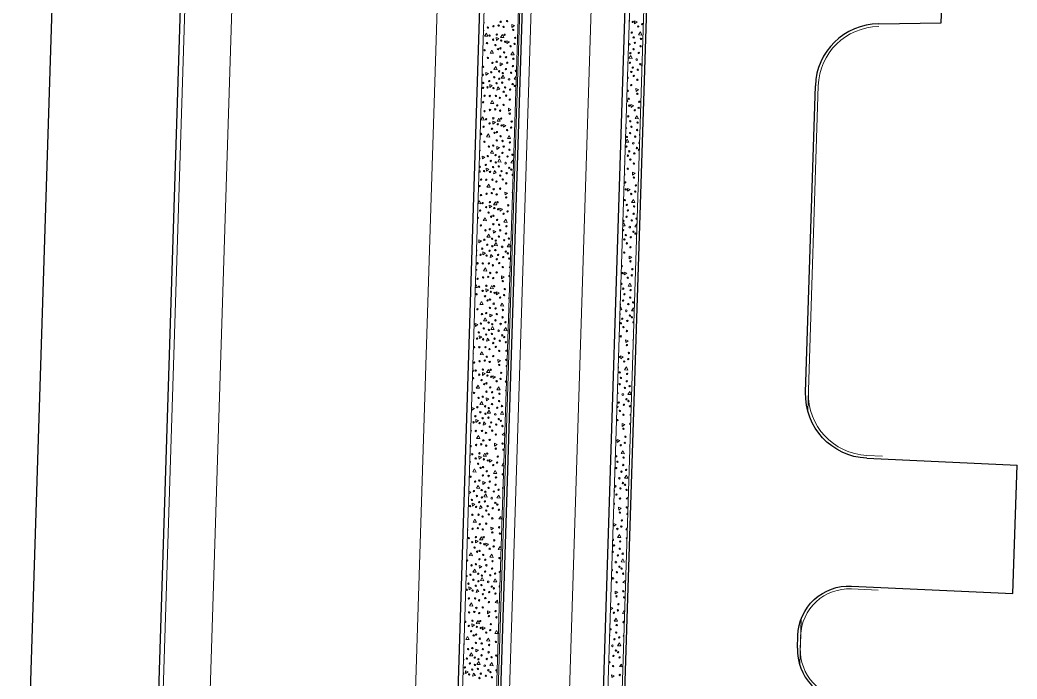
# Model space of a CAD drawing. Extents: x 2536801 to 2538856, y 7112140 to 7131569.
# Drawn here: x 2538208.4 to 2538441.7, y 7127806.4 to 7127960.5 of the extents above; entities that cross this region are included whole.
import ezdxf

# ---------------------------------------------------------------- set-up
doc = ezdxf.new("R2010")
doc.units = 0
doc.header["$LTSCALE"] = 100
doc.header["$MEASUREMENT"] = 0
for name, color, linetype, lineweight in [('D_BOC_FR', 3, 'Continuous', 13), ('D_BOC_RMP', 1, 'Continuous', 13), ('D_CTB_1', 2, 'Continuous', 0), ('D_DRVWY_1', 6, 'Continuous', 30), ('D_EOS_ML', 7, 'Continuous', 30), ('D_EOS_RMP', 1, 'Continuous', 30), ('D_EOT_ML', 7, 'Continuous', 13), ('D_EOT_RMP', 1, 'Continuous', 13), ('D_FOC_FR', 3, 'Continuous', 30), ('D_RIPRAP_1', 7, 'Continuous', 0)]:
    doc.layers.add(name, color=color, linetype=linetype, lineweight=lineweight)

msp = doc.modelspace()

# ---------------------------------------------------------------- linework, layer by layer
at = {"layer": 'D_BOC_FR', "lineweight": 0}
for p, q in [((2538341.15, 7127547.37), (2538360, 7128139.07)), ((2538392.75, 7127869), (2538395.17, 7127945.07)), ((2538390.86, 7127809.61), (2538391.2, 7127820.43))]:
    msp.add_line(p, q, dxfattribs=at)
at = {"layer": 'D_BOC_RMP', "lineweight": 0}
msp.add_line((2538311.37, 7127523.97), (2538326.2, 7127989.51), dxfattribs=at)
at = {"layer": 'D_CTB_1', "linetype": 'Continuous', "lineweight": 0, "ltscale": 0.025}
for p, q in [((2538079.62, 7122710.13), (2538251.41, 7128101.79)), ((2538295.44, 7127285.57), (2538320.33, 7128066.91))]:
    msp.add_line(p, q, dxfattribs=at)
at = {"layer": 'D_DRVWY_1'}
for p, q in [((2538423.96, 7127959.79), (2538424.87, 7127988.36)), ((2538409.32, 7127959.61), (2538423.96, 7127959.79)), ((2538406.53, 7127857.98), (2538441.7, 7127856.36)), ((2538440.74, 7127826.37), (2538441.7, 7127856.36)), ((2538402.96, 7127828.11), (2538440.74, 7127826.37))]:
    msp.add_line(p, q, dxfattribs=at)
at = {"layer": 'D_DRVWY_1', "lineweight": 0}
for p, q in [((2538406.56, 7127858.65), (2538410.22, 7127858.48)), ((2538402.93, 7127827.45), (2538409.23, 7127827.16)), ((2538390.98, 7127813.55), (2538391.08, 7127816.49))]:
    msp.add_line(p, q, dxfattribs=at)
at = {"layer": 'D_DRVWY_1'}
for centre, radius, start, end in [((2538409.5, 7127944.61), 15, 90.7015, 178.1749), ((2538402.31, 7127813.19), 12, 178.1749, 268.4076)]:
    msp.add_arc(centre, radius, start, end, dxfattribs=at)
at = {"layer": 'D_DRVWY_1', "lineweight": 0}
for centre, radius, start, end in [((2538409.5, 7127944.61), 14.33, 90.7015, 178.1742), ((2538402.31, 7127813.19), 11.33, 178.1749, 268.4076)]:
    msp.add_arc(centre, radius, start, end, dxfattribs=at)
at = {"layer": 'D_DRVWY_1', "extrusion": (0, 0, -1)}
for centre, radius, start, end in [((-2538407.22, 7127872.97), 15, 272.6425, 1.8251), ((-2538402.4, 7127816.13), 12, 1.8251, 92.6425)]:
    msp.add_arc(centre, radius, start, end, dxfattribs=at)
at = {"layer": 'D_DRVWY_1', "lineweight": 0, "extrusion": (0, 0, -1)}
for centre, radius, start, end in [((-2538407.22, 7127872.97), 14.33, 272.6425, 1.8251), ((-2538402.4, 7127816.13), 11.33, 1.8251, 92.6425)]:
    msp.add_arc(centre, radius, start, end, dxfattribs=at)
at = {"layer": 'D_EOS_ML'}
for p, q in [((2537858.55, 7116745.35), (2538220.42, 7128102.78)), ((2537888.54, 7116744.4), (2538250.41, 7128101.82)), ((2538239.41, 7125558.6), (2538319.33, 7128066.94))]:
    msp.add_line(p, q, dxfattribs=at)
at = {"layer": 'D_EOS_RMP'}
for p, q in [((2538312.04, 7127523.95), (2538326.87, 7127989.49)), ((2538336.8, 7127547.51), (2538350.86, 7127988.73))]:
    msp.add_line(p, q, dxfattribs=at)
at = {"layer": 'D_EOT_ML'}
for p, q in [((2537900.53, 7116744.02), (2538262.4, 7128101.44)), ((2538218.53, 7125217.38), (2538310.38, 7128099.91))]:
    msp.add_line(p, q, dxfattribs=at)
at = {"layer": 'D_EOT_RMP'}
for p, q in [((2538314.03, 7127523.88), (2538328.87, 7127989.43)), ((2538328.03, 7127523.44), (2538342.86, 7127988.98))]:
    msp.add_line(p, q, dxfattribs=at)
at = {"layer": 'D_FOC_FR', "color": 3}
msp.add_line((2538333.34, 7127281.42), (2538360.67, 7128139.05), dxfattribs=at)
at = {"layer": 'D_FOC_FR'}
for p, q in [((2538392.22, 7127873.44), (2538394.51, 7127945.09)), ((2538390.32, 7127813.58), (2538390.41, 7127816.51))]:
    msp.add_line(p, q, dxfattribs=at)
at = {"layer": 'D_RIPRAP_1', "color": 7, "lineweight": 0}
for p, q in [((2538320.33, 7128066.9), (2538301.81, 7127485.55)), ((2538311.04, 7127523.98), (2538325.87, 7127989.52))]:
    msp.add_line(p, q, dxfattribs=at)
at = {"layer": 'D_RIPRAP_1', "color": 7, "linetype": 'Continuous', "lineweight": 0}
for p, q in [((2538323.68, 7127922.2), (2538323.72, 7127922.24)), ((2538323.72, 7127922.19), (2538323.68, 7127922.2)), ((2538322.87, 7127902.61), (2538323.11, 7127902.84)), ((2538323.1, 7127902.56), (2538322.87, 7127902.61)), ((2538351.92, 7127887.66), (2538351.99, 7127887.73)), ((2538351.99, 7127887.65), (2538351.92, 7127887.66)), ((2538322.06, 7127883.03), (2538322.49, 7127883.44)), ((2538322.47, 7127882.93), (2538322.06, 7127883.03)), ((2538351.11, 7127868.08), (2538351.37, 7127868.34)), ((2538351.36, 7127868.02), (2538351.11, 7127868.08)), ((2538321.24, 7127863.44), (2538321.76, 7127863.94)), ((2538321.82, 7127863.31), (2538321.24, 7127863.44)), ((2538321.76, 7127863.94), (2538321.82, 7127863.31)), ((2538350.29, 7127848.49), (2538350.76, 7127848.94)), ((2538350.74, 7127848.39), (2538350.29, 7127848.49)), ((2538320.43, 7127843.86), (2538320.95, 7127844.35)), ((2538321.01, 7127843.73), (2538320.43, 7127843.86)), ((2538320.95, 7127844.35), (2538321.01, 7127843.73)), ((2538349.48, 7127828.91), (2538350, 7127829.41)), ((2538350, 7127829.41), (2538350.06, 7127828.78)), ((2538350.06, 7127828.78), (2538349.48, 7127828.91)), ((2538319.62, 7127824.27), (2538320.13, 7127824.77)), ((2538320.13, 7127824.77), (2538320.2, 7127824.14)), ((2538320.2, 7127824.14), (2538319.62, 7127824.27)), ((2538348.67, 7127809.32), (2538349.19, 7127809.82)), ((2538349.25, 7127809.19), (2538348.67, 7127809.32)), ((2538349.19, 7127809.82), (2538349.25, 7127809.19))]:
    msp.add_line(p, q, dxfattribs=at)
at = {"layer": 'D_RIPRAP_1', "color": 7, "lineweight": 0, "flags": 128}
msp.add_lwpolyline([(2538351.86, 7127988.69), (2538342.16, 7127684.29), (2538337.76, 7127546.43)], dxfattribs=at)
at = {"layer": 'D_RIPRAP_1', "color": 7, "linetype": 'Continuous', "lineweight": 0, "flags": 128}
for points in [[(2538352.23, 7127959.6), (2538352.19, 7127960.27), (2538352.81, 7127960.03)], [(2538317.88, 7127956.67), (2538317.11, 7127956.7), (2538317.55, 7127957.39)], [(2538323.54, 7127958.74), (2538323.5, 7127959.41), (2538324.12, 7127959.17)], [(2538353.91, 7127956.96), (2538353.13, 7127956.99), (2538353.57, 7127957.69)], [(2538319.9, 7127955.71), (2538319.87, 7127956.38), (2538320.48, 7127956.14)], [(2538321.63, 7127956.39), (2538320.85, 7127956.42), (2538321.29, 7127957.12)], [(2538322.36, 7127954.97), (2538322.33, 7127955.64), (2538322.94, 7127955.4)], [(2538319.2, 7127952.7), (2538318.43, 7127952.73), (2538318.86, 7127953.42)], [(2538324.05, 7127952.32), (2538323.27, 7127952.36), (2538323.71, 7127953.05)], [(2538320.81, 7127949.78), (2538320.77, 7127950.45), (2538321.39, 7127950.21)], [(2538351.66, 7127951.49), (2538350.88, 7127951.52), (2538351.32, 7127952.21)], [(2538317.43, 7127947.57), (2538317.4, 7127948.24), (2538318.01, 7127948)], [(2538320.07, 7127948.86), (2538319.29, 7127948.89), (2538319.73, 7127949.59)], [(2538321.8, 7127946.85), (2538321.02, 7127946.88), (2538321.46, 7127947.58)], [(2538318.36, 7127944.73), (2538318.33, 7127945.4), (2538318.94, 7127945.15)], [(2538320.67, 7127944.32), (2538320.03, 7127944.11), (2538320.24, 7127944.85)], [(2538352.59, 7127943.79), (2538352.55, 7127944.46), (2538353.17, 7127944.22)], [(2538319.28, 7127940.94), (2538318.5, 7127940.97), (2538318.94, 7127941.67)], [(2538322.72, 7127939.16), (2538322.69, 7127939.83), (2538323.3, 7127939.58)], [(2538351.41, 7127940.02), (2538351.38, 7127940.69), (2538351.99, 7127940.45)], [(2538317.07, 7127937.08), (2538316.29, 7127937.12), (2538316.73, 7127937.81)], [(2538319.09, 7127936.12), (2538319.06, 7127936.79), (2538319.67, 7127936.55)], [(2538320.81, 7127936.8), (2538320.04, 7127936.84), (2538320.47, 7127937.53)], [(2538353.1, 7127937.38), (2538352.32, 7127937.41), (2538352.76, 7127938.1)], [(2538321.55, 7127935.38), (2538321.51, 7127936.05), (2538322.13, 7127935.81)], [(2538318.39, 7127933.11), (2538317.61, 7127933.15), (2538318.05, 7127933.84)], [(2538323.23, 7127932.74), (2538322.46, 7127932.77), (2538322.9, 7127933.47)], [(2538350.85, 7127931.9), (2538350.07, 7127931.93), (2538350.51, 7127932.63)], [(2538319.25, 7127929.28), (2538318.48, 7127929.31), (2538318.92, 7127930)], [(2538320, 7127930.2), (2538319.96, 7127930.87), (2538320.58, 7127930.63)], [(2538316.62, 7127927.98), (2538316.58, 7127928.65), (2538317.2, 7127928.41)], [(2538320.99, 7127927.27), (2538320.21, 7127927.3), (2538320.65, 7127927.99)], [(2538317.55, 7127925.14), (2538317.51, 7127925.81), (2538318.13, 7127925.57)], [(2538319.86, 7127924.73), (2538319.22, 7127924.52), (2538319.43, 7127925.27)], [(2538351.77, 7127924.21), (2538351.74, 7127924.88), (2538352.35, 7127924.64)], [(2538318.46, 7127921.35), (2538317.68, 7127921.39), (2538318.12, 7127922.08)], [(2538321.91, 7127919.57), (2538321.87, 7127920.24), (2538322.49, 7127920)], [(2538350.6, 7127920.43), (2538350.57, 7127921.1), (2538351.18, 7127920.86)], [(2538320, 7127917.22), (2538319.22, 7127917.25), (2538319.66, 7127917.94)], [(2538352.29, 7127917.79), (2538351.51, 7127917.82), (2538351.95, 7127918.52)], [(2538318.28, 7127916.54), (2538318.24, 7127917.21), (2538318.86, 7127916.97)], [(2538320.74, 7127915.8), (2538320.7, 7127916.47), (2538321.32, 7127916.22)], [(2538317.58, 7127913.53), (2538316.8, 7127913.56), (2538317.24, 7127914.25)], [(2538322.42, 7127913.15), (2538321.64, 7127913.19), (2538322.08, 7127913.88)], [(2538319.18, 7127910.61), (2538319.15, 7127911.28), (2538319.76, 7127911.04)], [(2538315.81, 7127908.4), (2538315.77, 7127909.07), (2538316.39, 7127908.83)], [(2538318.44, 7127909.69), (2538317.66, 7127909.72), (2538318.1, 7127910.42)], [(2538320.17, 7127907.68), (2538319.4, 7127907.71), (2538319.83, 7127908.41)], [(2538316.74, 7127905.56), (2538316.7, 7127906.23), (2538317.32, 7127905.98)], [(2538323.22, 7127907.42), (2538322.44, 7127907.45), (2538322.88, 7127908.14)], [(2538319.04, 7127905.15), (2538318.41, 7127904.94), (2538318.61, 7127905.68)], [(2538350.96, 7127904.62), (2538350.92, 7127905.29), (2538351.54, 7127905.05)], [(2538317.65, 7127901.77), (2538316.87, 7127901.8), (2538317.31, 7127902.5)], [(2538349.79, 7127900.85), (2538349.75, 7127901.52), (2538350.37, 7127901.28)], [(2538321.1, 7127899.99), (2538321.06, 7127900.66), (2538321.68, 7127900.41)], [(2538317.47, 7127896.95), (2538317.43, 7127897.62), (2538318.05, 7127897.38)], [(2538319.19, 7127897.63), (2538318.41, 7127897.67), (2538318.85, 7127898.36)], [(2538319.92, 7127896.21), (2538319.89, 7127896.88), (2538320.51, 7127896.64)], [(2538351.47, 7127898.21), (2538350.7, 7127898.24), (2538351.13, 7127898.93)], [(2538316.76, 7127893.94), (2538315.99, 7127893.97), (2538316.43, 7127894.67)], [(2538321.61, 7127893.57), (2538320.83, 7127893.6), (2538321.27, 7127894.3)], [(2538317.63, 7127890.11), (2538316.85, 7127890.14), (2538317.29, 7127890.83)], [(2538318.37, 7127891.03), (2538318.33, 7127891.7), (2538318.95, 7127891.46)], [(2538314.99, 7127888.81), (2538314.96, 7127889.48), (2538315.57, 7127889.24)], [(2538319.36, 7127888.1), (2538318.58, 7127888.13), (2538319.02, 7127888.82)], [(2538322.41, 7127887.83), (2538321.63, 7127887.87), (2538322.07, 7127888.56)], [(2538315.92, 7127885.97), (2538315.89, 7127886.64), (2538316.5, 7127886.4)], [(2538318.23, 7127885.56), (2538317.59, 7127885.35), (2538317.8, 7127886.1)], [(2538350.15, 7127885.04), (2538350.11, 7127885.71), (2538350.73, 7127885.47)], [(2538316.84, 7127882.18), (2538316.06, 7127882.22), (2538316.5, 7127882.91)], [(2538320.28, 7127880.4), (2538320.25, 7127881.07), (2538320.86, 7127880.83)], [(2538348.98, 7127881.26), (2538348.94, 7127881.93), (2538349.56, 7127881.69)], [(2538316.65, 7127877.37), (2538316.62, 7127878.04), (2538317.23, 7127877.8)], [(2538318.37, 7127878.05), (2538317.6, 7127878.08), (2538318.04, 7127878.77)], [(2538350.66, 7127878.62), (2538349.88, 7127878.65), (2538350.32, 7127879.35)], [(2538319.11, 7127876.63), (2538319.08, 7127877.3), (2538319.69, 7127877.05)], [(2538315.95, 7127874.36), (2538315.17, 7127874.39), (2538315.61, 7127875.08)], [(2538320.8, 7127873.98), (2538320.02, 7127874.02), (2538320.46, 7127874.71)], [(2538351.46, 7127872.88), (2538350.68, 7127872.92), (2538351.12, 7127873.61)], [(2538316.81, 7127870.52), (2538316.04, 7127870.55), (2538316.48, 7127871.25)], [(2538317.56, 7127871.44), (2538317.52, 7127872.11), (2538318.14, 7127871.87)], [(2538314.18, 7127869.23), (2538314.14, 7127869.9), (2538314.76, 7127869.66)], [(2538318.55, 7127868.51), (2538317.77, 7127868.54), (2538318.21, 7127869.24)], [(2538321.59, 7127868.25), (2538320.82, 7127868.28), (2538321.26, 7127868.97)], [(2538315.11, 7127866.39), (2538315.08, 7127867.06), (2538315.69, 7127866.81)], [(2538317.42, 7127865.98), (2538316.78, 7127865.77), (2538316.99, 7127866.51)], [(2538349.33, 7127865.45), (2538349.3, 7127866.12), (2538349.91, 7127865.88)], [(2538316.02, 7127862.6), (2538315.25, 7127862.63), (2538315.69, 7127863.32)], [(2538348.16, 7127861.68), (2538348.13, 7127862.35), (2538348.74, 7127862.11)], [(2538319.47, 7127860.82), (2538319.43, 7127861.49), (2538320.05, 7127861.24)], [(2538349.85, 7127859.03), (2538349.07, 7127859.07), (2538349.51, 7127859.76)], [(2538315.84, 7127857.78), (2538315.8, 7127858.45), (2538316.42, 7127858.21)], [(2538317.56, 7127858.46), (2538316.78, 7127858.5), (2538317.22, 7127859.19)], [(2538318.3, 7127857.04), (2538318.26, 7127857.71), (2538318.88, 7127857.47)], [(2538315.14, 7127854.77), (2538314.36, 7127854.8), (2538314.8, 7127855.5)], [(2538319.98, 7127854.4), (2538319.21, 7127854.43), (2538319.64, 7127855.13)], [(2538316.74, 7127851.86), (2538316.71, 7127852.53), (2538317.33, 7127852.29)], [(2538350.65, 7127853.3), (2538349.87, 7127853.33), (2538350.31, 7127854.03)], [(2538316, 7127850.94), (2538315.22, 7127850.97), (2538315.66, 7127851.66)], [(2538317.73, 7127848.93), (2538316.96, 7127848.96), (2538317.4, 7127849.65)], [(2538320.78, 7127848.66), (2538320, 7127848.7), (2538320.44, 7127849.39)], [(2538314.3, 7127846.8), (2538314.26, 7127847.47), (2538314.88, 7127847.23)], [(2538316.6, 7127846.39), (2538315.97, 7127846.18), (2538316.17, 7127846.93)], [(2538348.52, 7127845.87), (2538348.49, 7127846.54), (2538349.1, 7127846.29)], [(2538315.21, 7127843.01), (2538314.43, 7127843.05), (2538314.87, 7127843.74)], [(2538318.66, 7127841.23), (2538318.62, 7127841.9), (2538319.24, 7127841.66)], [(2538347.35, 7127842.09), (2538347.31, 7127842.76), (2538347.93, 7127842.52)], [(2538315.03, 7127838.2), (2538314.99, 7127838.87), (2538315.61, 7127838.63)], [(2538316.75, 7127838.88), (2538315.97, 7127838.91), (2538316.41, 7127839.6)], [(2538349.03, 7127839.45), (2538348.26, 7127839.48), (2538348.7, 7127840.18)], [(2538317.49, 7127837.46), (2538317.45, 7127838.13), (2538318.07, 7127837.88)], [(2538314.33, 7127835.19), (2538313.55, 7127835.22), (2538313.99, 7127835.91)], [(2538319.17, 7127834.81), (2538318.39, 7127834.85), (2538318.83, 7127835.54)], [(2538349.83, 7127833.71), (2538349.06, 7127833.75), (2538349.49, 7127834.44)], [(2538315.19, 7127831.35), (2538314.41, 7127831.38), (2538314.85, 7127832.08)], [(2538315.93, 7127832.27), (2538315.9, 7127832.94), (2538316.51, 7127832.7)], [(2538316.92, 7127829.34), (2538316.14, 7127829.37), (2538316.58, 7127830.07)], [(2538319.97, 7127829.08), (2538319.19, 7127829.11), (2538319.63, 7127829.8)], [(2538313.49, 7127827.22), (2538313.45, 7127827.89), (2538314.07, 7127827.64)], [(2538315.79, 7127826.81), (2538315.16, 7127826.6), (2538315.36, 7127827.34)], [(2538347.71, 7127826.28), (2538347.67, 7127826.95), (2538348.29, 7127826.71)], [(2538314.4, 7127823.43), (2538313.62, 7127823.46), (2538314.06, 7127824.15)], [(2538317.84, 7127821.65), (2538317.81, 7127822.32), (2538318.43, 7127822.07)], [(2538315.94, 7127819.29), (2538315.16, 7127819.32), (2538315.6, 7127820.02)], [(2538348.22, 7127819.86), (2538347.44, 7127819.9), (2538347.88, 7127820.59)], [(2538314.21, 7127818.61), (2538314.18, 7127819.28), (2538314.79, 7127819.04)], [(2538316.67, 7127817.87), (2538316.64, 7127818.54), (2538317.25, 7127818.3)], [(2538320.29, 7127817.01), (2538319.51, 7127817.04), (2538319.95, 7127817.73)], [(2538313.51, 7127815.6), (2538312.74, 7127815.63), (2538313.17, 7127816.33)], [(2538318.36, 7127815.23), (2538317.58, 7127815.26), (2538318.02, 7127815.96)], [(2538315.12, 7127812.69), (2538315.08, 7127813.36), (2538315.7, 7127813.12)], [(2538349.02, 7127814.13), (2538348.24, 7127814.16), (2538348.68, 7127814.86)], [(2538314.38, 7127811.76), (2538313.6, 7127811.8), (2538314.04, 7127812.49)], [(2538316.11, 7127809.76), (2538315.33, 7127809.79), (2538315.77, 7127810.48)], [(2538312.67, 7127807.63), (2538312.64, 7127808.3), (2538313.25, 7127808.06)], [(2538319.16, 7127809.49), (2538318.38, 7127809.52), (2538318.82, 7127810.22)], [(2538314.98, 7127807.22), (2538314.34, 7127807.01), (2538314.55, 7127807.76)], [(2538346.9, 7127806.7), (2538346.86, 7127807.37), (2538347.48, 7127807.12)]]:
    msp.add_lwpolyline(points, close=True, dxfattribs=at)
for points in [[(2538350.78, 7127955.03), (2538351.25, 7127954.85), (2538350.77, 7127954.49)], [(2538354.02, 7127951.25), (2538353.93, 7127951.26), (2538354.02, 7127951.4)], [(2538324.5, 7127946.6), (2538324.07, 7127946.62), (2538324.51, 7127947.32), (2538324.52, 7127947.28)], [(2538350.37, 7127942.1), (2538350.68, 7127941.44), (2538350.35, 7127941.45)], [(2538350.16, 7127935.37), (2538350.44, 7127935.26), (2538350.15, 7127935.04)], [(2538353.39, 7127931.66), (2538353.12, 7127931.67), (2538353.41, 7127932.13)], [(2538323.88, 7127927.01), (2538323.26, 7127927.04), (2538323.7, 7127927.73), (2538323.89, 7127927.32)], [(2538349.73, 7127922.13), (2538349.86, 7127921.85), (2538349.73, 7127921.86)], [(2538315.58, 7127917.68), (2538315.92, 7127918.22), (2538316.26, 7127917.5), (2538315.57, 7127917.53)], [(2538349.53, 7127915.71), (2538349.63, 7127915.68), (2538349.53, 7127915.6)], [(2538349.43, 7127912.62), (2538349.7, 7127913.04), (2538350.04, 7127912.32), (2538349.42, 7127912.34)], [(2538352.77, 7127912.07), (2538352.31, 7127912.09), (2538352.75, 7127912.78), (2538352.79, 7127912.69)], [(2538314.96, 7127898.41), (2538315.11, 7127898.64), (2538315.45, 7127897.91), (2538314.95, 7127897.93)], [(2538322.87, 7127895.37), (2538322.76, 7127895.38), (2538322.87, 7127895.56)], [(2538348.82, 7127893.35), (2538348.89, 7127893.46), (2538349.22, 7127892.73), (2538348.8, 7127892.75)], [(2538352.14, 7127892.47), (2538351.49, 7127892.5), (2538351.93, 7127893.2), (2538352.15, 7127892.73)], [(2538314.34, 7127878.95), (2538314.63, 7127878.33), (2538314.32, 7127878.34)], [(2538322.24, 7127875.78), (2538321.95, 7127875.79), (2538322.26, 7127876.29)], [(2538348.19, 7127873.62), (2538348.41, 7127873.15), (2538348.17, 7127873.16)], [(2538351.14, 7127860.84), (2538351, 7127860.84), (2538351.14, 7127861.07)], [(2538313.71, 7127858.99), (2538313.82, 7127858.74), (2538313.7, 7127858.75)], [(2538321.62, 7127856.19), (2538321.14, 7127856.21), (2538321.58, 7127856.9), (2538321.64, 7127856.77)], [(2538347.55, 7127853.66), (2538347.6, 7127853.56), (2538347.55, 7127853.56)], [(2538313.43, 7127850.28), (2538313.95, 7127850.07), (2538313.41, 7127849.67)], [(2538350.51, 7127841.25), (2538350.19, 7127841.26), (2538350.53, 7127841.8)], [(2538321, 7127836.6), (2538320.32, 7127836.62), (2538320.76, 7127837.32), (2538321, 7127836.8)], [(2538312.8, 7127830.62), (2538313.14, 7127830.49), (2538312.79, 7127830.23)], [(2538346.58, 7127823.15), (2538347.12, 7127822.94), (2538346.56, 7127822.52)], [(2538349.89, 7127821.65), (2538349.37, 7127821.67), (2538349.81, 7127822.37), (2538349.9, 7127822.18)], [(2538312.18, 7127810.96), (2538312.32, 7127810.9), (2538312.17, 7127810.79)]]:
    msp.add_lwpolyline(points, dxfattribs=at)
at = {"layer": 'D_RIPRAP_1', "color": 7, "linetype": 'Continuous', "lineweight": 0}
for centre, radius in [((2538320.89, 7127960.07), 0.163), ((2538322.39, 7127960.21), 0.163), ((2538351.79, 7127960.03), 0.163), ((2538354, 7127959.53), 0.163), ((2538317.92, 7127958.71), 0.163), ((2538319.21, 7127959.03), 0.163), ((2538320.42, 7127959.17), 0.163), ((2538321.58, 7127958.86), 0.163), ((2538323.82, 7127958.17), 0.163), ((2538351.56, 7127957.53), 0.163), ((2538353.07, 7127958.96), 0.163), ((2538317.7, 7127955.09), 0.163), ((2538318.3, 7127956.84), 0.163), ((2538319.12, 7127955.88), 0.163), ((2538319.98, 7127957.07), 0.163), ((2538321.03, 7127955.67), 0.163), ((2538321.8, 7127957.02), 0.163), ((2538321.93, 7127955.4), 0.163), ((2538324.13, 7127954.89), 0.163), ((2538324.28, 7127956.31), 0.163), ((2538352.01, 7127956.41), 0.163), ((2538352.28, 7127955.11), 0.163), ((2538353.72, 7127956.06), 0.163), ((2538317.14, 7127953.4), 0.163), ((2538319.67, 7127954.62), 0.163), ((2538320.27, 7127953.66), 0.163), ((2538320.83, 7127953.86), 0.163), ((2538321.7, 7127952.9), 0.163), ((2538323.2, 7127954.33), 0.163), ((2538351.23, 7127952.71), 0.163), ((2538351.98, 7127953.63), 0.163), ((2538353.2, 7127952.78), 0.163), ((2538353.63, 7127954.34), 0.163), ((2538317.9, 7127951.61), 0.163), ((2538318.96, 7127950.46), 0.163), ((2538319.96, 7127950.71), 0.163), ((2538320.8, 7127951.9), 0.163), ((2538322.14, 7127951.77), 0.163), ((2538322.42, 7127950.47), 0.163), ((2538323.86, 7127951.43), 0.163), ((2538351.14, 7127950.47), 0.163), ((2538352.72, 7127951.22), 0.199), ((2538316.76, 7127949.54), 0.163), ((2538318.69, 7127948.25), 0.163), ((2538320.51, 7127948.48), 0.163), ((2538321.37, 7127948.07), 0.163), ((2538322.12, 7127948.99), 0.163), ((2538323.33, 7127948.14), 0.163), ((2538323.77, 7127949.7), 0.163), ((2538351.46, 7127948.33), 0.163), ((2538351.78, 7127949.35), 0.163), ((2538352.97, 7127948.85), 0.163), ((2538353.56, 7127950.13), 0.163), ((2538316.8, 7127945.76), 0.163), ((2538318.22, 7127946.18), 0.163), ((2538319.38, 7127947.1), 0.163), ((2538319.93, 7127945.68), 0.163), ((2538320.57, 7127946.75), 0.163), ((2538321.27, 7127945.83), 0.163), ((2538322.86, 7127946.59), 0.199), ((2538323.7, 7127945.49), 0.163), ((2538352.04, 7127947.42), 0.163), ((2538352.87, 7127946.5), 0.163), ((2538316.76, 7127944.61), 0.163), ((2538317.81, 7127944.74), 0.163), ((2538319.21, 7127944.55), 0.163), ((2538321.6, 7127943.69), 0.163), ((2538321.92, 7127944.72), 0.163), ((2538323.11, 7127944.22), 0.163), ((2538324.18, 7127945.08), 0.163), ((2538350.63, 7127943.92), 0.163), ((2538351.44, 7127945.27), 0.163), ((2538352.87, 7127943.22), 0.163), ((2538316.78, 7127941.24), 0.163), ((2538317.13, 7127942.75), 0.163), ((2538318.34, 7127942.71), 0.163), ((2538319.78, 7127942.73), 0.163), ((2538320.72, 7127942.28), 0.163), ((2538322.18, 7127942.79), 0.163), ((2538323.01, 7127941.86), 0.163), ((2538350.85, 7127942.07), 0.163), ((2538353.33, 7127941.36), 0.163), ((2538317.11, 7127939.13), 0.163), ((2538318.39, 7127939.44), 0.163), ((2538319.61, 7127939.59), 0.163), ((2538320.08, 7127940.49), 0.163), ((2538320.76, 7127939.28), 0.163), ((2538321.58, 7127940.63), 0.163), ((2538323, 7127938.58), 0.163), ((2538350.98, 7127940.45), 0.163), ((2538352.25, 7127939.38), 0.163), ((2538353.18, 7127939.94), 0.163), ((2538317.48, 7127937.26), 0.163), ((2538318.31, 7127936.29), 0.163), ((2538319.17, 7127937.49), 0.163), ((2538320.99, 7127937.43), 0.163), ((2538323.47, 7127936.73), 0.163), ((2538350.75, 7127937.95), 0.163), ((2538351.2, 7127936.82), 0.163), ((2538352.91, 7127936.48), 0.163), ((2538316.33, 7127933.82), 0.163), ((2538316.89, 7127935.51), 0.163), ((2538318.86, 7127935.04), 0.163), ((2538319.45, 7127934.08), 0.163), ((2538320.01, 7127934.27), 0.163), ((2538320.22, 7127936.09), 0.163), ((2538321.12, 7127935.81), 0.163), ((2538322.39, 7127934.74), 0.163), ((2538323.32, 7127935.31), 0.163), ((2538351.17, 7127934.04), 0.163), ((2538351.47, 7127935.52), 0.163), ((2538352.82, 7127934.75), 0.163), ((2538317.09, 7127932.02), 0.163), ((2538319.99, 7127932.31), 0.163), ((2538320.88, 7127933.31), 0.163), ((2538321.33, 7127932.19), 0.163), ((2538323.05, 7127931.84), 0.163), ((2538350.42, 7127933.13), 0.163), ((2538351.91, 7127931.64), 0.199), ((2538352.38, 7127933.2), 0.163), ((2538318.15, 7127930.88), 0.163), ((2538319.15, 7127931.12), 0.163), ((2538321.3, 7127929.41), 0.163), ((2538321.6, 7127930.89), 0.163), ((2538322.95, 7127930.12), 0.163), ((2538350.32, 7127930.88), 0.163), ((2538350.97, 7127929.77), 0.163), ((2538352.16, 7127929.27), 0.163), ((2538352.75, 7127930.54), 0.163), ((2538317.88, 7127928.66), 0.163), ((2538318.57, 7127927.51), 0.163), ((2538319.7, 7127928.89), 0.163), ((2538319.75, 7127927.17), 0.163), ((2538320.55, 7127928.49), 0.163), ((2538322.05, 7127927), 0.199), ((2538322.52, 7127928.56), 0.163), ((2538323.64, 7127928.97), 0.163), ((2538350.65, 7127928.75), 0.163), ((2538351.23, 7127927.84), 0.163), ((2538352.06, 7127926.92), 0.163), ((2538317, 7127925.15), 0.163), ((2538317.41, 7127926.59), 0.163), ((2538318.4, 7127924.97), 0.163), ((2538319.12, 7127926.09), 0.163), ((2538320.46, 7127926.25), 0.163), ((2538321.11, 7127925.13), 0.163), ((2538322.29, 7127924.63), 0.163), ((2538322.89, 7127925.91), 0.163), ((2538323.37, 7127925.5), 0.163), ((2538350.63, 7127925.68), 0.163), ((2538316.32, 7127923.16), 0.163), ((2538317.52, 7127923.12), 0.163), ((2538318.96, 7127923.14), 0.163), ((2538319.9, 7127922.7), 0.163), ((2538320.78, 7127924.11), 0.163), ((2538321.37, 7127923.2), 0.163), ((2538322.2, 7127922.28), 0.163), ((2538350.04, 7127922.49), 0.163), ((2538352.05, 7127923.63), 0.163), ((2538315.97, 7127921.65), 0.163), ((2538317.58, 7127919.86), 0.163), ((2538318.8, 7127920), 0.163), ((2538319.26, 7127920.9), 0.163), ((2538320.76, 7127921.04), 0.163), ((2538350.17, 7127920.86), 0.163), ((2538352.37, 7127920.36), 0.163), ((2538352.52, 7127921.78), 0.163), ((2538316.29, 7127919.54), 0.163), ((2538316.67, 7127917.67), 0.163), ((2538318.36, 7127917.9), 0.163), ((2538319.95, 7127919.69), 0.163), ((2538320.18, 7127917.85), 0.163), ((2538322.19, 7127919), 0.163), ((2538349.93, 7127918.36), 0.163), ((2538351.44, 7127919.79), 0.163), ((2538316.08, 7127915.92), 0.163), ((2538317.49, 7127916.71), 0.163), ((2538318.05, 7127915.45), 0.163), ((2538319.41, 7127916.5), 0.163), ((2538320.3, 7127916.23), 0.163), ((2538321.58, 7127915.16), 0.163), ((2538322.51, 7127915.72), 0.163), ((2538322.65, 7127917.14), 0.163), ((2538350.38, 7127917.24), 0.163), ((2538350.65, 7127915.94), 0.163), ((2538352, 7127915.17), 0.163), ((2538352.1, 7127916.89), 0.163), ((2538318.64, 7127914.49), 0.163), ((2538319.2, 7127914.69), 0.163), ((2538320.07, 7127913.73), 0.163), ((2538350.36, 7127914.46), 0.163), ((2538351.57, 7127913.61), 0.163), ((2538316.28, 7127912.44), 0.163), ((2538317.33, 7127911.29), 0.163), ((2538318.34, 7127911.54), 0.163), ((2538319.17, 7127912.73), 0.163), ((2538320.52, 7127912.6), 0.163), ((2538320.79, 7127911.3), 0.163), ((2538322.14, 7127910.53), 0.163), ((2538322.23, 7127912.26), 0.163), ((2538351.1, 7127912.05), 0.199), ((2538351.94, 7127910.96), 0.163), ((2538352.42, 7127910.55), 0.163), ((2538317.07, 7127909.08), 0.163), ((2538318.89, 7127909.31), 0.163), ((2538319.74, 7127908.9), 0.163), ((2538320.49, 7127909.82), 0.163), ((2538321.71, 7127908.97), 0.163), ((2538322.83, 7127909.38), 0.163), ((2538349.83, 7127909.16), 0.163), ((2538350.16, 7127910.18), 0.163), ((2538350.42, 7127908.25), 0.163), ((2538351.34, 7127909.68), 0.163), ((2538316.59, 7127907), 0.163), ((2538317.75, 7127907.93), 0.163), ((2538318.31, 7127906.51), 0.163), ((2538318.94, 7127907.58), 0.163), ((2538319.65, 7127906.66), 0.163), ((2538321.23, 7127907.42), 0.199), ((2538322.07, 7127906.32), 0.163), ((2538322.55, 7127905.91), 0.163), ((2538349.81, 7127906.09), 0.163), ((2538351.25, 7127907.33), 0.163), ((2538315.5, 7127903.58), 0.163), ((2538316.19, 7127905.57), 0.163), ((2538316.71, 7127903.54), 0.163), ((2538317.59, 7127905.38), 0.163), ((2538318.15, 7127903.56), 0.163), ((2538319.97, 7127904.52), 0.163), ((2538320.29, 7127905.55), 0.163), ((2538320.55, 7127903.62), 0.163), ((2538321.48, 7127905.05), 0.163), ((2538322.91, 7127904.7), 0.163), ((2538351.24, 7127904.05), 0.163), ((2538318.45, 7127901.32), 0.163), ((2538319.09, 7127903.11), 0.163), ((2538319.95, 7127901.46), 0.163), ((2538321.38, 7127902.69), 0.163), ((2538349.35, 7127901.28), 0.163), ((2538351.7, 7127902.19), 0.163), ((2538315.48, 7127899.96), 0.163), ((2538316.77, 7127900.27), 0.163), ((2538317.99, 7127900.42), 0.163), ((2538319.14, 7127900.11), 0.163), ((2538321.38, 7127899.41), 0.163), ((2538350.63, 7127900.21), 0.163), ((2538351.56, 7127900.77), 0.163), ((2538315.86, 7127898.09), 0.163), ((2538316.68, 7127897.12), 0.163), ((2538317.54, 7127898.32), 0.163), ((2538318.59, 7127896.92), 0.163), ((2538319.36, 7127898.26), 0.163), ((2538319.49, 7127896.64), 0.163), ((2538321.84, 7127897.56), 0.163), ((2538349.57, 7127897.65), 0.163), ((2538351.29, 7127897.31), 0.163), ((2538315.27, 7127896.34), 0.163), ((2538317.23, 7127895.87), 0.163), ((2538317.83, 7127894.91), 0.163), ((2538318.39, 7127895.1), 0.163), ((2538320.76, 7127895.57), 0.163), ((2538321.69, 7127896.14), 0.163), ((2538349.54, 7127894.87), 0.163), ((2538349.84, 7127896.35), 0.163), ((2538351.19, 7127895.58), 0.163), ((2538351.88, 7127894.43), 0.163), ((2538315.47, 7127892.85), 0.163), ((2538317.53, 7127891.95), 0.163), ((2538318.36, 7127893.14), 0.163), ((2538319.26, 7127894.14), 0.163), ((2538319.71, 7127893.02), 0.163), ((2538321.42, 7127892.67), 0.163), ((2538350.28, 7127892.47), 0.199), ((2538350.76, 7127894.03), 0.163), ((2538316.26, 7127889.49), 0.163), ((2538316.52, 7127891.71), 0.163), ((2538318.08, 7127889.72), 0.163), ((2538319.68, 7127890.24), 0.163), ((2538319.98, 7127891.72), 0.163), ((2538321.33, 7127890.95), 0.163), ((2538322.01, 7127889.8), 0.163), ((2538349.02, 7127889.58), 0.163), ((2538349.34, 7127890.6), 0.163), ((2538350.53, 7127890.1), 0.163), ((2538351.12, 7127891.37), 0.163), ((2538351.6, 7127890.97), 0.163), ((2538315.78, 7127887.42), 0.163), ((2538316.94, 7127888.34), 0.163), ((2538318.13, 7127888), 0.163), ((2538318.93, 7127889.32), 0.163), ((2538320.42, 7127887.83), 0.199), ((2538320.89, 7127889.39), 0.163), ((2538349.61, 7127888.67), 0.163), ((2538350.43, 7127887.75), 0.163), ((2538315.37, 7127885.98), 0.163), ((2538316.77, 7127885.8), 0.163), ((2538317.5, 7127886.92), 0.163), ((2538318.84, 7127887.08), 0.163), ((2538319.16, 7127884.94), 0.163), ((2538319.48, 7127885.96), 0.163), ((2538320.67, 7127885.46), 0.163), ((2538321.26, 7127886.74), 0.163), ((2538321.74, 7127886.33), 0.163), ((2538322.1, 7127885.12), 0.163), ((2538349, 7127886.51), 0.163), ((2538314.69, 7127883.99), 0.163), ((2538315.9, 7127883.95), 0.163), ((2538317.34, 7127883.97), 0.163), ((2538318.28, 7127883.53), 0.163), ((2538319.74, 7127884.03), 0.163), ((2538320.57, 7127883.11), 0.163), ((2538350.43, 7127884.46), 0.163), ((2538350.89, 7127882.61), 0.163), ((2538314.67, 7127880.37), 0.163), ((2538315.96, 7127880.69), 0.163), ((2538317.17, 7127880.83), 0.163), ((2538317.64, 7127881.73), 0.163), ((2538318.32, 7127880.52), 0.163), ((2538319.14, 7127881.87), 0.163), ((2538322.15, 7127881.01), 0.163), ((2538349.81, 7127880.62), 0.163), ((2538350.74, 7127881.19), 0.163), ((2538315.04, 7127878.5), 0.163), ((2538316.73, 7127878.73), 0.163), ((2538318.55, 7127878.68), 0.163), ((2538320.56, 7127879.83), 0.163), ((2538321.03, 7127877.97), 0.163), ((2538348.76, 7127878.07), 0.163), ((2538314.45, 7127876.75), 0.163), ((2538315.87, 7127877.54), 0.163), ((2538316.42, 7127876.28), 0.163), ((2538317.57, 7127875.52), 0.163), ((2538317.78, 7127877.33), 0.163), ((2538318.68, 7127877.06), 0.163), ((2538319.95, 7127875.99), 0.163), ((2538320.88, 7127876.55), 0.163), ((2538349.03, 7127876.77), 0.163), ((2538350.38, 7127876), 0.163), ((2538350.47, 7127877.72), 0.163), ((2538314.65, 7127873.27), 0.163), ((2538317.01, 7127875.32), 0.163), ((2538317.55, 7127873.56), 0.163), ((2538318.44, 7127874.56), 0.163), ((2538318.89, 7127873.43), 0.163), ((2538348.73, 7127875.29), 0.163), ((2538349.95, 7127874.44), 0.163), ((2538351.07, 7127874.85), 0.163), ((2538315.71, 7127872.12), 0.163), ((2538316.71, 7127872.37), 0.163), ((2538319.16, 7127872.13), 0.163), ((2538320.51, 7127871.36), 0.163), ((2538320.61, 7127873.09), 0.163), ((2538348.53, 7127871.01), 0.163), ((2538349.47, 7127872.88), 0.199), ((2538350.31, 7127871.79), 0.163), ((2538350.79, 7127871.38), 0.163), ((2538315.44, 7127869.91), 0.163), ((2538316.13, 7127868.76), 0.163), ((2538317.26, 7127870.14), 0.163), ((2538318.12, 7127869.73), 0.163), ((2538318.87, 7127870.65), 0.163), ((2538320.08, 7127869.8), 0.163), ((2538321.2, 7127870.21), 0.163), ((2538348.79, 7127869.08), 0.163), ((2538349.72, 7127870.51), 0.163), ((2538351.15, 7127870.17), 0.163), ((2538314.56, 7127866.4), 0.163), ((2538314.97, 7127867.83), 0.163), ((2538315.96, 7127866.21), 0.163), ((2538316.68, 7127867.34), 0.163), ((2538317.32, 7127868.41), 0.163), ((2538318.02, 7127867.49), 0.163), ((2538318.67, 7127866.38), 0.163), ((2538319.61, 7127868.25), 0.199), ((2538320.45, 7127867.15), 0.163), ((2538320.93, 7127866.74), 0.163), ((2538348.19, 7127866.92), 0.163), ((2538349.62, 7127868.16), 0.163), ((2538315.08, 7127864.37), 0.163), ((2538316.53, 7127864.38), 0.163), ((2538317.46, 7127863.94), 0.163), ((2538318.34, 7127865.35), 0.163), ((2538318.93, 7127864.45), 0.163), ((2538319.85, 7127865.88), 0.163), ((2538321.29, 7127865.53), 0.163), ((2538349.61, 7127864.88), 0.163), ((2538316.83, 7127862.15), 0.163), ((2538318.32, 7127862.29), 0.163), ((2538319.76, 7127863.52), 0.163), ((2538349.93, 7127861.6), 0.163), ((2538350.08, 7127863.02), 0.163), ((2538315.14, 7127861.1), 0.163), ((2538316.36, 7127861.25), 0.163), ((2538317.51, 7127860.94), 0.163), ((2538319.75, 7127860.24), 0.163), ((2538321.33, 7127861.43), 0.163), ((2538321.53, 7127859.97), 0.163), ((2538349, 7127861.04), 0.163), ((2538314.23, 7127858.92), 0.163), ((2538315.05, 7127857.95), 0.163), ((2538315.92, 7127859.15), 0.163), ((2538316.97, 7127857.74), 0.163), ((2538317.74, 7127859.09), 0.163), ((2538317.86, 7127857.47), 0.163), ((2538320.07, 7127856.97), 0.163), ((2538320.21, 7127858.39), 0.163), ((2538347.94, 7127858.48), 0.163), ((2538348.21, 7127857.18), 0.163), ((2538349.66, 7127858.14), 0.163), ((2538315.61, 7127856.7), 0.163), ((2538316.2, 7127855.74), 0.163), ((2538316.76, 7127855.93), 0.163), ((2538317.63, 7127854.97), 0.163), ((2538319.14, 7127856.4), 0.163), ((2538347.92, 7127855.7), 0.163), ((2538349.13, 7127854.86), 0.163), ((2538349.57, 7127856.41), 0.163), ((2538350.25, 7127855.26), 0.163), ((2538313.84, 7127853.68), 0.163), ((2538314.9, 7127852.54), 0.163), ((2538315.9, 7127852.78), 0.163), ((2538316.73, 7127853.97), 0.163), ((2538318.08, 7127853.85), 0.163), ((2538318.35, 7127852.55), 0.163), ((2538319.8, 7127853.5), 0.163), ((2538348.66, 7127853.3), 0.199), ((2538349.5, 7127852.2), 0.163), ((2538314.63, 7127850.32), 0.163), ((2538316.45, 7127850.55), 0.163), ((2538317.3, 7127850.15), 0.163), ((2538318.05, 7127851.07), 0.163), ((2538319.27, 7127850.22), 0.163), ((2538319.7, 7127851.78), 0.163), ((2538320.39, 7127850.62), 0.163), ((2538347.72, 7127851.43), 0.163), ((2538348.91, 7127850.93), 0.163), ((2538349.98, 7127851.8), 0.163), ((2538350.34, 7127850.59), 0.163), ((2538314.15, 7127848.25), 0.163), ((2538315.32, 7127849.17), 0.163), ((2538315.87, 7127847.75), 0.163), ((2538316.5, 7127848.83), 0.163), ((2538317.21, 7127847.91), 0.163), ((2538318.79, 7127848.66), 0.199), ((2538319.64, 7127847.57), 0.163), ((2538347.98, 7127849.5), 0.163), ((2538348.81, 7127848.58), 0.163), ((2538313.75, 7127846.81), 0.163), ((2538315.15, 7127846.62), 0.163), ((2538317.53, 7127845.77), 0.163), ((2538317.85, 7127846.79), 0.163), ((2538319.04, 7127846.29), 0.163), ((2538320.11, 7127847.16), 0.163), ((2538320.47, 7127845.95), 0.163), ((2538348.8, 7127845.29), 0.163), ((2538350.38, 7127846.48), 0.163), ((2538314.27, 7127844.78), 0.163), ((2538315.71, 7127844.8), 0.163), ((2538316.65, 7127844.36), 0.163), ((2538318.12, 7127844.86), 0.163), ((2538318.94, 7127843.94), 0.163), ((2538349.27, 7127843.44), 0.163), ((2538314.33, 7127841.52), 0.163), ((2538315.55, 7127841.66), 0.163), ((2538316.01, 7127842.56), 0.163), ((2538316.7, 7127841.35), 0.163), ((2538317.51, 7127842.7), 0.163), ((2538318.94, 7127840.66), 0.163), ((2538320.52, 7127841.84), 0.163), ((2538348.19, 7127841.45), 0.163), ((2538349.12, 7127842.02), 0.163), ((2538313.42, 7127839.33), 0.163), ((2538314.24, 7127838.37), 0.163), ((2538315.1, 7127839.56), 0.163), ((2538316.16, 7127838.16), 0.163), ((2538316.92, 7127839.51), 0.163), ((2538319.4, 7127838.8), 0.163), ((2538320.72, 7127840.39), 0.163), ((2538348.85, 7127838.55), 0.163), ((2538314.79, 7127837.11), 0.163), ((2538315.39, 7127836.15), 0.163), ((2538315.95, 7127836.34), 0.163), ((2538317.05, 7127837.89), 0.163), ((2538318.32, 7127836.82), 0.163), ((2538319.25, 7127837.38), 0.163), ((2538347.4, 7127837.6), 0.163), ((2538348.75, 7127836.83), 0.163), ((2538315.92, 7127834.39), 0.163), ((2538316.82, 7127835.39), 0.163), ((2538317.27, 7127834.26), 0.163), ((2538318.98, 7127833.92), 0.163), ((2538320.59, 7127834.65), 0.163), ((2538347.84, 7127833.71), 0.199), ((2538348.32, 7127835.27), 0.163), ((2538349.44, 7127835.68), 0.163), ((2538314.08, 7127832.95), 0.163), ((2538315.09, 7127833.2), 0.163), ((2538317.24, 7127831.48), 0.163), ((2538317.54, 7127832.96), 0.163), ((2538318.89, 7127832.19), 0.163), ((2538348.09, 7127831.34), 0.163), ((2538348.69, 7127832.62), 0.163), ((2538349.17, 7127832.21), 0.163), ((2538313.82, 7127830.74), 0.163), ((2538314.5, 7127829.59), 0.163), ((2538315.64, 7127830.97), 0.163), ((2538315.69, 7127829.24), 0.163), ((2538316.49, 7127830.56), 0.163), ((2538317.98, 7127829.08), 0.199), ((2538318.46, 7127830.63), 0.163), ((2538319.58, 7127831.04), 0.163), ((2538347.17, 7127829.91), 0.163), ((2538348, 7127828.99), 0.163), ((2538349.53, 7127831), 0.163), ((2538312.94, 7127827.23), 0.163), ((2538313.34, 7127828.66), 0.163), ((2538314.33, 7127827.04), 0.163), ((2538315.06, 7127828.17), 0.163), ((2538316.4, 7127828.32), 0.163), ((2538317.04, 7127827.21), 0.163), ((2538318.23, 7127826.71), 0.163), ((2538318.82, 7127827.98), 0.163), ((2538319.3, 7127827.57), 0.163), ((2538349.57, 7127826.89), 0.163), ((2538313.46, 7127825.2), 0.163), ((2538314.9, 7127825.21), 0.163), ((2538315.84, 7127824.77), 0.163), ((2538316.72, 7127826.18), 0.163), ((2538317.3, 7127825.28), 0.163), ((2538318.13, 7127824.35), 0.163), ((2538319.66, 7127826.36), 0.163), ((2538347.99, 7127825.71), 0.163), ((2538349.77, 7127825.44), 0.163), ((2538313.52, 7127821.93), 0.163), ((2538314.73, 7127822.07), 0.163), ((2538315.2, 7127822.98), 0.163), ((2538316.7, 7127823.12), 0.163), ((2538319.71, 7127822.26), 0.163), ((2538347.38, 7127821.87), 0.163), ((2538348.31, 7127822.43), 0.163), ((2538348.45, 7127823.85), 0.163), ((2538314.29, 7127819.98), 0.163), ((2538315.89, 7127821.77), 0.163), ((2538316.11, 7127819.92), 0.163), ((2538318.13, 7127821.07), 0.163), ((2538319.91, 7127820.8), 0.163), ((2538349.64, 7127819.7), 0.163), ((2538313.43, 7127818.78), 0.163), ((2538313.98, 7127817.53), 0.163), ((2538315.34, 7127818.57), 0.163), ((2538316.24, 7127818.3), 0.163), ((2538317.51, 7127817.23), 0.163), ((2538318.44, 7127817.8), 0.163), ((2538318.59, 7127819.22), 0.163), ((2538346.59, 7127818.01), 0.163), ((2538347.94, 7127817.24), 0.163), ((2538348.03, 7127818.97), 0.163), ((2538314.58, 7127816.57), 0.163), ((2538315.14, 7127816.76), 0.163), ((2538316, 7127815.8), 0.163), ((2538319.78, 7127815.06), 0.163), ((2538347.51, 7127815.68), 0.163), ((2538348.63, 7127816.09), 0.163), ((2538313.27, 7127813.37), 0.163), ((2538314.27, 7127813.61), 0.163), ((2538315.11, 7127814.8), 0.163), ((2538316.45, 7127814.68), 0.163), ((2538316.72, 7127813.37), 0.163), ((2538318.08, 7127812.61), 0.163), ((2538318.17, 7127814.33), 0.163), ((2538347.03, 7127814.13), 0.199), ((2538347.87, 7127813.03), 0.163), ((2538348.35, 7127812.63), 0.163), ((2538313, 7127811.15), 0.163), ((2538314.82, 7127811.38), 0.163), ((2538315.68, 7127810.98), 0.163), ((2538316.43, 7127811.9), 0.163), ((2538317.64, 7127811.05), 0.163), ((2538318.76, 7127811.45), 0.163), ((2538319.86, 7127811.84), 0.163), ((2538346.35, 7127810.33), 0.163), ((2538347.28, 7127811.76), 0.163), ((2538348.71, 7127811.42), 0.163), ((2538312.53, 7127809.08), 0.163), ((2538313.69, 7127810), 0.163), ((2538314.24, 7127808.58), 0.163), ((2538314.88, 7127809.66), 0.163), ((2538315.58, 7127808.74), 0.163), ((2538317.17, 7127809.49), 0.199), ((2538318.01, 7127808.4), 0.163), ((2538318.49, 7127807.99), 0.163), ((2538319.89, 7127808.4), 0.163), ((2538347.18, 7127809.4), 0.163), ((2538313.52, 7127807.45), 0.163), ((2538315.91, 7127806.6), 0.163), ((2538316.23, 7127807.62), 0.163), ((2538317.42, 7127807.12), 0.163), ((2538318.85, 7127806.78), 0.163), ((2538348.76, 7127807.31), 0.163)]:
    msp.add_circle(centre, radius, dxfattribs=at)
for centre, start, end in [((2538316.88, 7127959.82), 280.2566, 76.0935), ((2538350.9, 7127960.31), 287.3548, 68.9953), ((2538316.77, 7127958.01), 303.2014, 53.1487), ((2538324.45, 7127948.55), 45.8048, 310.5453), ((2538354.04, 7127949.72), 115.8302, 240.5196), ((2538316.68, 7127947.66), 198.6102, 157.74), ((2538350.58, 7127946.92), 248.2882, 108.062), ((2538324.54, 7127943.88), 138.2832, 218.067), ((2538353.5, 7127933.6), 106.1832, 250.1666), ((2538315.95, 7127929.96), 274.4676, 81.8825), ((2538353.23, 7127930.14), 44.3042, 312.0455), ((2538315.87, 7127928.08), 280.914, 75.4362), ((2538349.77, 7127927.34), 323.0017, 33.3485), ((2538315.95, 7127925.03), 209.927, 146.4231), ((2538315.99, 7127926.17), 209.2145, 147.1356), ((2538323.73, 7127924.29), 65.2006, 291.1496), ((2538349.81, 7127924.33), 264.7321, 91.618), ((2538323.77, 7127920.18), 131.9618, 224.3884), ((2538315.52, 7127914.23), 249.3355, 107.0146), ((2538349.6, 7127913.54), 206.2692, 150.0809), ((2538352.69, 7127914.02), 30.1769, 326.1729), ((2538349.51, 7127911.3), 219.6143, 136.7358), ((2538352.78, 7127909.34), 124.5621, 231.7877), ((2538315.17, 7127906.59), 285.6786, 70.6716), ((2538315.14, 7127905.44), 286.0682, 70.2819), ((2538315.16, 7127902.07), 239.0199, 117.3303), ((2538349.23, 7127902.9), 227.9414, 128.4087), ((2538322.96, 7127900.6), 60.4259, 295.9242), ((2538349.12, 7127898.78), 215.5287, 140.8214), ((2538314.71, 7127894.65), 324.7553, 31.5949), ((2538348.79, 7127893.95), 284.161, 72.1891), ((2538348.7, 7127891.71), 292.2493, 64.1009), ((2538351.96, 7127889.76), 53.8458, 302.504), ((2538352.01, 7127885.65), 119.4021, 236.9477), ((2538348.41, 7127883.32), 298.9503, 57.3999), ((2538314.34, 7127882.48), 310.273, 46.0772), ((2538348.54, 7127881.69), 232.554, 123.7961), ((2538322.35, 7127879.56), 81.6082, 274.742), ((2538348.31, 7127879.19), 289.4394, 66.9107), ((2538322.22, 7127873.82), 100.2316, 256.1186), ((2538348.21, 7127869.99), 212.7754, 143.5748), ((2538313.88, 7127864.4), 268.6972, 87.6529), ((2538351.2, 7127866.07), 48.4761, 307.8736), ((2538351.4, 7127864.61), 148.6443, 207.7054), ((2538347.73, 7127862.11), 303.2856, 53.0646), ((2538313.85, 7127860.79), 233.9596, 122.3905), ((2538313.64, 7127857.17), 270.7109, 85.6393), ((2538321.4, 7127854.23), 16.6069, 339.7433), ((2538321.48, 7127851.01), 98.1686, 258.1816), ((2538347.39, 7127850.41), 287.7138, 68.6364), ((2538347.38, 7127847.34), 259.7321, 96.618), ((2538350.58, 7127845.02), 71.491, 284.8588), ((2538313.04, 7127841.2), 304.707, 51.6432), ((2538347.13, 7127838.9), 250.8305, 105.5197), ((2538350.45, 7127839.28), 90.253, 266.0967), ((2538347.1, 7127836.12), 225.8261, 130.524), ((2538313.03, 7127834.1), 223.5645, 132.7857), ((2538320.67, 7127831.43), 8.4253, 347.9249), ((2538346.9, 7127831.84), 251.5565, 104.7936), ((2538320.71, 7127827.98), 82.6864, 273.6638), ((2538312.61, 7127819.75), 201.0612, 155.2889), ((2538346.32, 7127819.31), 327.4309, 28.9192), ((2538346.29, 7127816.53), 297.1177, 59.2325), ((2538349.72, 7127816.48), 88.254, 268.0958), ((2538312.21, 7127814.51), 295.2588, 61.0913), ((2538349.76, 7127813.04), 151.028, 205.3217), ((2538346.09, 7127812.26), 328.8177, 27.5325), ((2538320.15, 7127807.96), 112.6121, 243.738), ((2538312.12, 7127807.64), 248.9883, 107.3618)]:
    msp.add_arc(centre, 0.163, start, end, dxfattribs=at)

doc.saveas('drawing.dxf')
